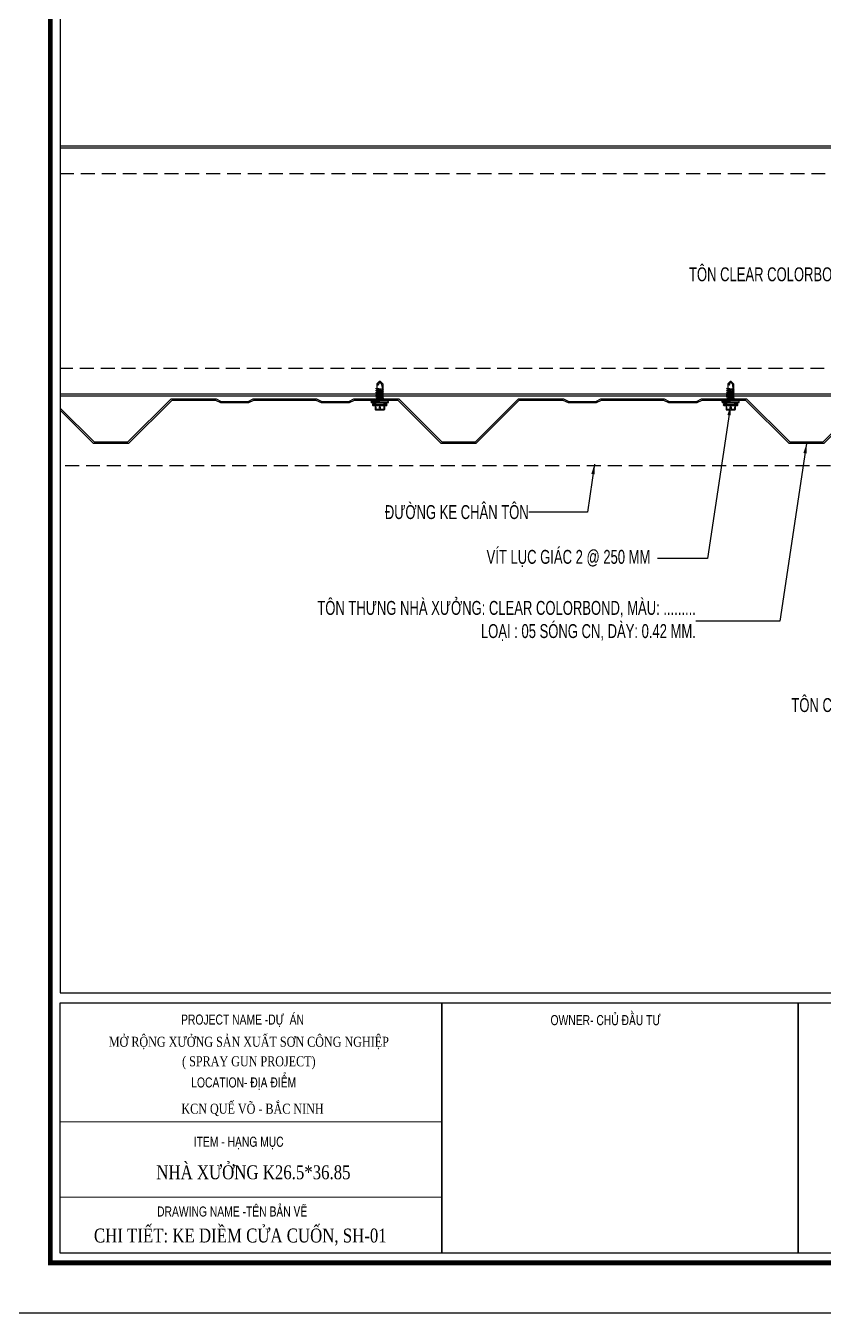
# Model space of a CAD drawing. Header units: inches. Extents: x 315041 to 662841, y -45540 to -35018.
# Drawn here: x 332585.6 to 332729.1, y -38167.8 to -37936.4 of the extents above; entities that cross this region are included whole.
import ezdxf
from ezdxf.enums import TextEntityAlignment as Align

# ---------------------------------------------------------------- set-up
doc = ezdxf.new("R2010")
doc.units = ezdxf.units.IN
doc.header["$MEASUREMENT"] = 0
doc.linetypes.add('HIDDEN', pattern=[0.375, 0.25, -0.125])
for name, color, linetype in [('2', 2, 'Continuous'), ('3', 3, 'Continuous'), ('7', 7, 'Continuous'), ('BAO KHUNG', 31, 'Continuous'), ('STRUCTURE', 1, 'Continuous')]:
    doc.layers.add(name, color=color, linetype=linetype)
doc.layers.add('Cover text', color=7, linetype='Continuous', true_color=0x52370f)
doc.layers.add('S-Hatch', color=8, linetype='Continuous', lineweight=9)
doc.styles.add('ST1H', font='vnshxh.shx', dxfattribs={"width": 0.7})
doc.styles.add('ST3', font='times.ttf', dxfattribs={"width": 0.8})
doc.styles.get("Standard").update_dxf_attribs({"font": 'VHARIALN.TTF'})
doc.dimstyles.new('3', dxfattribs={"dimtxt": 3.5, "dimasz": 1.8, "dimexe": 1, "dimexo": 0, "dimgap": 1, "dimtad": 1, "dimdec": 0, "dimlfac": 3, "dimzin": 0, "dimdsep": 46, "dimtxsty": 'ST1H', "dimblk": 'OBLIQUE', "dimcen": 1, "dimdle": 1, "dimclrd": 8, "dimclre": 8, "dimclrt": 3, "dimadec": 0, "dimazin": 0, "dimtfac": 1, "dimtdec": 0, "dimtix": 1, "dimtofl": 0, "dimtmove": 1, "dimatfit": 3, "dimfxl": 0.18, "dimtolj": 1, "dimtzin": 0, "dimlwd": -1, "dimlwe": -1, "dimarcsym": 1})

# ---------------------------------------------------------------- blocks, each defined once
blk = doc.blocks.new('A$C75D82031')
at = {"layer": '2', "color": 157, "linetype": 'Continuous'}
blk.add_lwpolyline([(0, 420), (594, 420), (594, 0), (0, 0)], close=True, dxfattribs=at)
at = {"layer": '7', "color": 147, "linetype": 'Continuous'}
blk.add_lwpolyline([(12.33, 57.61), (581.67, 57.61), (581.67, 409.19), (12.33, 409.19)], close=True, dxfattribs=at)
at = {"layer": 'BAO KHUNG', "color": 167, "linetype": 'Continuous', "const_width": 0.871}
blk.add_lwpolyline([(10.59, 9.07), (583.41, 9.07), (583.41, 410.93), (10.59, 410.93)], close=True, dxfattribs=at)
at = {"layer": 'BAO KHUNG', "color": 7}
for points in [[(12.33, 55.81), (80.92, 55.81), (80.92, 10.81), (12.33, 10.81)], [(80.92, 55.81), (144.95, 55.81), (144.95, 10.81), (80.92, 10.81)], [(144.95, 55.81), (285.8, 55.81), (285.8, 10.81), (144.95, 10.81)]]:
    blk.add_lwpolyline(points, close=True, dxfattribs=at)
at = {"layer": 'S-Hatch'}
for p, q in [((12.33, 34.43), (80.92, 34.43)), ((80.92, 20.88), (12.33, 20.88))]:
    blk.add_line(p, q, dxfattribs=at)
at = {"layer": 'BAO KHUNG', "color": 7, "linetype": 'Continuous', "width": 0.9}
for s, p in [('PROJECT NAME -Dù  ÁN ', (45.37, 51.89)), ('LOCATION- §ÞA §IÓM', (45.32, 40.59))]:
    blk.add_text(s, height=1.8, dxfattribs=at).set_placement(p, align=Align.CENTER)
for s, p in [(' OWNER- CHñ §ÇU T¦', (99.94, 51.79)), ('ITEM - H¹NG MôC', (36.35, 29.93)), ('DRAWING NAME -T£N B¶N VÏ', (29.76, 17.39))]:
    blk.add_text(s, height=1.8, dxfattribs=at).set_placement(p)
at = {"layer": 'Cover text', "linetype": 'Continuous', "style": 'ST3', "width": 0.8}
for s, p in [('MỞ RỘNG XƯỞNG SẢN XUẤT SƠN CÔNG NGHIỆP', (46.25, 47.9)), ('( SPRAY GUN PROJECT)', (46.25, 44.39)), (' KCN QUẾ VÕ - BẮC NINH', (46.64, 35.87))]:
    blk.add_text(s, height=1.8, dxfattribs=at).set_placement(p, align=Align.CENTER)
blk = doc.blocks.new('Short_Self_drilling')
at = {"layer": 'STRUCTURE', "color": 1, "linetype": 'Continuous'}
for p, q in [((6.43, 1.74), (-6.43, 1.73)), ((5.14, 3.76), (-5.14, 3.75)), ((-2.57, 2.9), (-5.14, 2.9)), ((-3.43, 3.75), (-3.43, 6.75)), ((3, 7.19), (-3, 7.18)), ((2.57, 2.9), (-2.57, 2.9)), ((-2.14, 2.8), (-2.14, 2.9)), ((6.25, 0), (0, 0)), ((2.15, 2.8), (2.15, 2.9)), ((2.16, -0.5), (2.15, 0.01)), ((5.14, 2.9), (2.57, 2.9)), ((3.43, 3.76), (3.42, 6.76)), ((2.99, -1.17), (-2.7, -0.23)), ((2.99, -2.7), (-2.7, -1.76)), ((2.99, -4.23), (-2.7, -3.28)), ((2.99, -5.75), (-2.7, -4.81)), ((2.99, -7.28), (-2.7, -6.33)), ((-1.91, -7.99), (-2.7, -7.86)), ((-2.14, -1.38), (-2.14, -0.87)), ((-2.14, -2.91), (-2.14, -2.39)), ((-2.14, -4.43), (-2.14, -3.92)), ((-2.13, -5.96), (-2.14, -5.44)), ((-2.14, -12.33), (-2.14, -8.48)), ((-2.13, -7.49), (-2.13, -6.97)), ((3, -8.8), (-1.14, -8.12)), ((2.15, -12.31), (2.15, -9.14)), ((2.16, -2.03), (2.16, -1.51)), ((2.16, -3.55), (2.16, -3.04)), ((2.16, -5.08), (2.16, -4.56)), ((2.16, -6.6), (2.16, -6.09)), ((2.16, -8.13), (2.16, -7.61))]:
    blk.add_line(p, q, dxfattribs=at)
blk.add_lwpolyline([(6.43, 1.31), (6.43, 1.74), (2.14, 2.81), (-2.14, 2.8), (-6.43, 1.73), (-6.43, 1.3)], close=True, dxfattribs=at)
for points in [[(-6.43, 1.3, -0.088869), (-6.25, 0), (0, 0)], [(-0.13, 3.76), (-0.33, 6.23, 0.338878), (-3.14, 6.23), (-3.33, 3.75)], [(3.3, 3.76), (3.1, 6.23, 0.338878), (0.29, 6.23), (0.1, 3.76)], [(-0.08, -14.04), (-1.04, -12.24, -0.148657), (-1.4, -11.2), (-1.95, -7.72, -0.815006), (-1.21, -7.77, 0.150833), (-0.85, -8.68)], [(2.15, -12.31), (0.17, -14.24, -0.333596), (-0.17, -14.24), (-2.14, -12.33)], [(2.15, -12.31), (1.71, -11.7, 0.52242), (0.88, -11.71), (-0.17, -14.24)]]:
    blk.add_lwpolyline(points, format="xyb", dxfattribs=at)
for points in [[(2.99, -1.17), (2.16, -1.51), (-2.14, -0.85), (-2.7, -0.23), (-2.36, 0)], [(2.99, -2.7), (2.16, -3.04), (-2.14, -2.37), (-2.7, -1.76), (-2.14, -1.38), (2.16, -2.03), (2.99, -2.7)], [(2.99, -4.23), (2.16, -4.56), (-2.14, -3.9), (-2.7, -3.28), (-2.14, -2.91), (2.16, -3.55), (2.99, -4.23)], [(2.99, -5.75), (2.16, -6.09), (-2.14, -5.43), (-2.7, -4.81), (-2.14, -4.43), (2.16, -5.08), (2.99, -5.75)], [(2.99, -7.28), (2.16, -7.62), (-2.14, -6.95), (-2.7, -6.33), (-2.13, -5.96), (2.16, -6.6), (2.99, -7.28)], [(-1.82, -8.53), (-2.14, -8.48), (-2.7, -7.86), (-2.13, -7.49), (-1.83, -7.53)], [(-1.26, -7.62), (2.16, -8.13), (3, -8.8)], [(-1.18, 0), (2.16, -0.5), (2.99, -1.17)], [(3, -8.8), (2.16, -9.14), (-0.85, -8.68)]]:
    blk.add_lwpolyline(points, dxfattribs=at)
for centre, radius, start, end in [((-4.99, 3.32), 0.455, 109.79487, 250.26739), ((-3, 6.75), 0.429, 90.03113, 180.03113), ((3, 6.76), 0.429, 0.03113, 90.03113), ((5.07, 3.33), 0.435, 279.72757, 80.33469), ((9.99, 0.17), 3.74, 162.29632, 182.61031)]:
    blk.add_arc(centre, radius, start, end, dxfattribs=at)
blk = doc.blocks.new('_Oblique')
at = {"color": 0, "linetype": 'ByBlock', "lineweight": -2}
blk.add_line((-0.5, -0.5), (0.5, 0.5), dxfattribs=at)

msp = doc.modelspace()

# ---------------------------------------------------------------- linework, layer by layer
at = {"color": 94}
for points in [[(332591.7734, -37957.9693), (332777.8373, -37957.9693), (332777.8373, -38002.9693), (332591.7734, -38002.9693)], [(332591.7734, -37958.3443), (332777.8373, -37958.3443)], [(332777.8373, -38002.5943), (332591.7734, -38002.5943)]]:
    msp.add_lwpolyline(points, dxfattribs=at)
at = {"color": 94, "linetype": 'HIDDEN', "ltscale": 10}
for points in [[(332591.7734, -37962.9693), (332777.8373, -37962.9693)], [(332777.8373, -37997.9693), (332591.7734, -37997.9693)]]:
    msp.add_lwpolyline(points, dxfattribs=at)
at = {"color": 3, "ltscale": 15}
for points in [[(332591.7734, -38005.1212), (332597.9016, -38011.2093), (332603.9455, -38011.2093), (332611.7343, -38003.4715), (332619.7971, -38003.4715), (332620.7031, -38003.9208), (332625.5781, -38003.9208), (332626.484, -38003.4715), (332637.8767, -38003.4715), (332638.7827, -38003.9208), (332643.6576, -38003.9208), (332644.5636, -38003.4715), (332652.627, -38003.4715), (332660.3573, -38011.2093), (332666.4001, -38011.2093), (332674.1304, -38003.4715), (332682.2578, -38003.4715), (332683.1638, -38003.9208), (332688.0388, -38003.9208), (332688.9448, -38003.4715), (332700.3374, -38003.4715), (332701.2434, -38003.9208), (332706.1183, -38003.9208), (332707.0243, -38003.4715), (332715.0871, -38003.4715), (332722.876, -38011.2093), (332728.9198, -38011.2093), (332736.7086, -38003.4715)], [(332736.8117, -38003.7215), (332729.0229, -38011.4593), (332722.7729, -38011.4593), (332714.984, -38003.7215), (332707.0829, -38003.7215), (332706.1769, -38004.1708), (332701.1848, -38004.1708), (332700.2788, -38003.7215), (332689.0033, -38003.7215), (332688.0974, -38004.1708), (332683.1052, -38004.1708), (332682.1993, -38003.7215), (332674.234, -38003.7215), (332666.5037, -38011.4593), (332660.2537, -38011.4593), (332652.5233, -38003.7215), (332644.6222, -38003.7215), (332643.7162, -38004.1708), (332638.7241, -38004.1708), (332637.8181, -38003.7215), (332626.5426, -38003.7215), (332625.6367, -38004.1708), (332620.6445, -38004.1708), (332619.7385, -38003.7215), (332611.8374, -38003.7215), (332604.0486, -38011.4593), (332597.7986, -38011.4593), (332591.7734, -38005.4735)]]:
    msp.add_lwpolyline(points, dxfattribs=at)
at = {"color": 5, "linetype": 'HIDDEN', "ltscale": 10}
msp.add_lwpolyline([(332876.4423, -38015.4693), (332591.7734, -38015.4693)], dxfattribs=at)

# ---------------------------------------------------------------- block references
at = {"color": 1}
msp.add_blockref('A$C75D82031', (332579.4423, -38167.8214), dxfattribs=at)
at = {"color": 1, "xscale": 0.240000000018588, "yscale": 0.2400000000052387, "zscale": 0.240000000018588, "rotation": 179.9688724451954}
for p in [(332649.2266, -38003.7215), (332712.2678, -38003.7215)]:
    msp.add_blockref('Short_Self_drilling', p, dxfattribs=at)

# ---------------------------------------------------------------- texts
at = {"color": 3, "linetype": 'Continuous', "style": 'ST3', "width": 0.8}
for s, p in [('NHÀ XƯỞNG K26.5*36.85', (332609.0634, -38143.7301)), ('CHI TIẾT: KE DIỀM CỬA CUỐN, SH-01', (332597.8571, -38155.0988))]:
    msp.add_text(s, height=2.5, dxfattribs=at).set_placement(p)

# ---------------------------------------------------------------- leaders
at = {"color": 9}
msp.add_leader([(332712.2434, -38004.6229), (332708.132, -38032.134), (332697.8422, -38032.134)], dimstyle='3', override={"dimgap": 1, "dimtad": 0}, dxfattribs=at)

# ---------------------------------------------------------------- next in the draw order: texts
at = {"layer": '3', "char_height": 2.5, "attachment_point": 6, "style": 'ST1H', "bg_fill": 2}
for s, insert in [('\\A1;ke c¹nh cöa: \\Pt«n CLEAR COLORBOND, mµu: ........., dµy: 0.45 mm.', (332764.728, -37979.2156)), ('\\A1;§¦êNG KE CH¢N T¤N', (332675.982, -38023.8278)), ('\\A1;VÝT LôC GI¸C 2 @ 250 MM ', (332697.8422, -38032.134)), ('\\A1;t«n TH¦NG nhµ x\xadëng: CLEAR COLORBOND, mµu: .........\\PLo¹i : 05 SãNG CN, dµy: 0.42 mm.', (332706.0227, -38043.3918)), ('\\A1;ke ®è ®øng cöa cuèn: \\Pt«n CLEAR COLORBOND, mµu: ........., dµy: 0.45 mm.', (332783.1262, -38056.6462))]:
    msp.add_mtext(s, dxfattribs=dict(at, insert=insert))

# ---------------------------------------------------------------- next in the draw order: leaders
at = {"color": 9}
for points in [[(332725.8979, -38011.4593), (332721.0872, -38043.3918), (332706.0227, -38043.3918)], [(332687.7833, -38015.2163), (332686.5408, -38023.8278), (332675.982, -38023.8278)]]:
    msp.add_leader(points, dimstyle='3', override={"dimgap": 1, "dimtad": 0}, dxfattribs=at)

doc.saveas('drawing.dxf')
